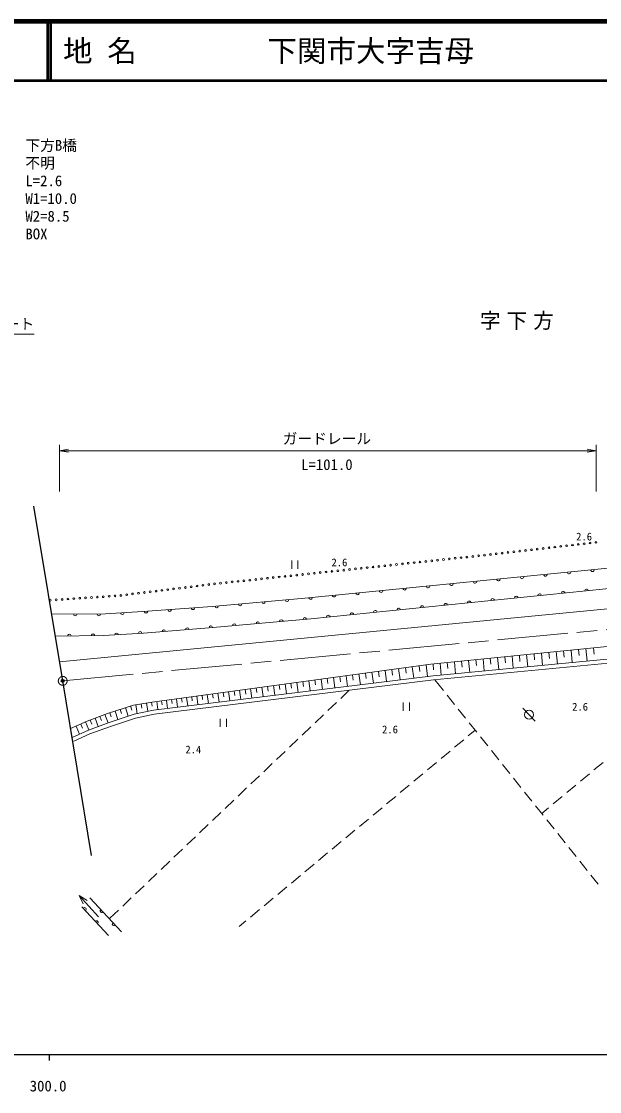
# Model space of a CAD drawing. Units: millimetres, scale not verified. Extents: x 40000 to 680000, y 20000 to 380000.
# Drawn here: x 363317 to 461308, y 198715 to 380000 of the extents above; entities that cross this region are included whole.
import ezdxf
from ezdxf.enums import TextEntityAlignment as Align

# ---------------------------------------------------------------- set-up
doc = ezdxf.new("R2010")
doc.units = ezdxf.units.MM
doc.header["$LTSCALE"] = 1000
doc.header["$PDMODE"] = 32
doc.header["$PDSIZE"] = 500
doc.linetypes.add('CHAIN', pattern=[18.5, 12, -1.5, 3.5, -1.5])
for name, color, linetype, lineweight in [('M-BMK', 2, 'CHAIN', 13), ('M-BMK-OTRS', 5, 'Continuous', 25), ('M-STR-HTXT', 7, 'Continuous', 13), ('M-TTL', 2, 'Continuous', 140), ('M-TTL-BAND', 7, 'Continuous', 25), ('M-TTL-LINE', 7, 'Continuous', 50), ('M-WORK', 1, 'Continuous', 13)]:
    doc.layers.add(name, color=color, linetype=linetype, lineweight=lineweight)
for name, color, linetype in [('M-BMK-HTXT', 7, 'Continuous'), ('M-OTRS', 6, 'Continuous'), ('M-TTL-TXT', 7, 'Continuous')]:
    doc.layers.add(name, color=color, linetype=linetype)
doc.styles.add('ＭＳ ゴシック', font='')
doc.styles.get('ＭＳ ゴシック').set_extended_font_data('MS Gothic')

# ---------------------------------------------------------------- blocks, each defined once
blk = doc.blocks.new('open_arrow')
at = {"color": 0, "linetype": 'Continuous', "lineweight": -2}
blk.add_lwpolyline([(7.5, 1.25), (0, 0), (7.5, -1.25)], dxfattribs=at)

msp = doc.modelspace()

# ---------------------------------------------------------------- linework, layer by layer
at = {"layer": 'M-BMK'}
msp.add_line((370321, 268285), (469881, 277655), dxfattribs=at)
msp.add_circle((370321, 268285), 750, dxfattribs=at)
at = {"layer": 'M-BMK-OTRS'}
for p, q in [((370321, 268285), (365425, 297882)), ((375217, 238687), (370321, 268285))]:
    msp.add_line(p, q, dxfattribs=at)
at = {"layer": 'M-OTRS'}
msp.add_point((370321, 268285), dxfattribs=at)
at = {"layer": 'M-STR-HTXT'}
for p, q in [((369784, 300373), (369784, 308279)), ((460725, 300373), (460725, 308279)), ((369784, 307279), (460725, 307279))]:
    msp.add_line(p, q, dxfattribs=at)
msp.add_lwpolyline([(333000, 296000), (343000, 327000), (365500, 327000)], dxfattribs=at)
at = {"layer": 'M-TTL'}
msp.add_line((680000, 380000), (40000, 380000), dxfattribs=at)
at = {"layer": 'M-TTL-BAND'}
for p, q in [((40000, 205000), (579000, 205000)), ((368000, 205000), (368000, 204000))]:
    msp.add_line(p, q, dxfattribs=at)
at = {"layer": 'M-TTL-LINE'}
for p, q in [((367750, 380000), (367750, 370000)), ((368250, 380000), (368250, 370000)), ((40000, 370000), (680000, 370000))]:
    msp.add_line(p, q, dxfattribs=at)
at = {"layer": 'M-WORK'}
for p, q in [((409139, 288689), (409139, 287289)), ((410189, 287289), (410189, 288689)), ((458993, 273750), (459205, 271627)), ((460266, 273877), (460372, 272816)), ((441553, 272004), (441757, 269962)), ((442778, 272127), (442880, 271106)), ((444003, 272250), (444209, 270196)), ((445235, 272373), (445338, 271346)), ((446467, 272496), (446674, 270432)), ((447706, 272620), (447810, 271588)), ((448945, 272744), (449153, 270668)), ((450191, 272869), (450295, 271831)), ((451436, 272993), (451645, 270906)), ((452689, 273119), (452793, 272075)), ((453941, 273244), (454151, 271145)), ((455201, 273370), (455306, 272321)), ((456460, 273496), (456671, 271386)), ((457726, 273623), (457832, 272568)), ((426093, 270222), (426222, 269275)), ((427231, 270377), (427492, 268451)), ((428386, 270534), (428517, 269571)), ((429542, 270691), (429807, 268734)), ((430716, 270850), (430848, 269872)), ((431890, 271009), (432159, 269022)), ((433084, 271157), (433184, 270159)), ((434281, 271277), (434482, 269268)), ((435487, 271397), (435587, 270393)), ((436692, 271518), (436894, 269498)), ((437904, 271639), (438005, 270629)), ((439116, 271761), (439319, 269730)), ((440334, 271883), (440436, 270867)), ((412036, 268314), (412270, 266590)), ((413070, 268455), (413187, 267592)), ((414105, 268595), (414343, 266843)), ((415156, 268738), (415275, 267862)), ((416207, 268880), (416449, 267101)), ((417275, 269025), (417396, 268135)), ((418343, 269170), (418588, 267362)), ((419428, 269318), (419550, 268414)), ((420512, 269465), (420762, 267628)), ((421615, 269614), (421739, 268696)), ((422717, 269764), (422970, 267898)), ((423836, 269916), (423963, 268983)), ((424956, 270068), (425213, 268172)), ((433392, 268461), (434854, 266633)), ((399357, 266593), (399462, 265821)), ((400283, 266719), (400496, 265150)), ((401224, 266846), (401331, 266062)), ((402165, 266974), (402382, 265381)), ((403122, 267104), (403230, 266307)), ((404078, 267234), (404297, 265615)), ((405049, 267366), (405159, 266556)), ((406020, 267497), (406244, 265853)), ((407007, 267631), (407119, 266809)), ((407994, 267765), (408221, 266095)), ((408996, 267901), (409110, 267066)), ((409999, 268038), (410229, 266340)), ((411017, 268176), (411132, 267327)), ((417425, 265313), (418874, 266692)), ((385392, 264695), (385507, 263984)), ((386248, 264813), (386436, 263431)), ((387078, 264926), (387172, 264235)), ((387907, 265038), (388098, 263634)), ((388750, 265153), (388845, 264451)), ((389593, 265267), (389786, 263840)), ((390449, 265383), (390546, 264670)), ((391305, 265500), (391502, 264050)), ((392175, 265618), (392273, 264893)), ((393044, 265736), (393244, 264263)), ((393928, 265856), (394028, 265119)), ((394811, 265976), (395014, 264480)), ((395709, 266098), (395811, 265350)), ((396607, 266219), (396813, 264700)), ((397518, 266343), (397622, 265583)), ((398430, 266467), (398640, 264923)), ((435479, 265852), (436729, 264290)), ((378324, 262903), (378557, 262184)), ((379186, 263183), (379660, 261726)), ((380061, 263467), (380298, 262739)), ((380935, 263752), (381411, 262288)), ((381813, 264037), (382051, 263305)), ((382707, 264260), (382954, 262733)), ((383623, 264408), (383746, 263645)), ((384539, 264557), (384769, 263135)), ((415252, 263244), (416700, 264623)), ((428024, 264618), (428024, 263218)), ((429074, 263218), (429074, 264618)), ((437353, 263509), (438603, 261947)), ((449354, 262559), (448322, 263673)), ((374180, 261326), (374761, 259994)), ((374989, 261650), (375249, 260971)), ((375803, 261961), (376335, 260573)), ((376637, 262281), (376903, 261586)), ((377470, 262600), (378010, 261189)), ((397015, 261887), (397015, 260487)), ((398065, 260487), (398065, 261887)), ((413079, 261176), (414527, 262555)), ((439227, 261166), (440477, 259605)), ((449354, 262559), (450386, 261468)), ((372571, 260623), (373156, 259282)), ((373375, 260974), (373668, 260304)), ((410906, 259107), (412354, 260486)), ((440218, 259928), (439051, 258957)), ((408733, 257039), (410181, 258418)), ((438282, 258318), (436744, 257039)), ((441101, 258824), (442351, 257262)), ((406560, 254971), (408008, 256350)), ((435975, 256400), (434438, 255121)), ((442975, 256481), (444225, 254919)), ((404387, 252902), (405835, 254281)), ((433669, 254481), (432131, 253202)), ((444849, 254138), (446099, 252577)), ((460348, 253192), (461886, 254471)), ((402214, 250834), (403662, 252213)), ((431362, 252563), (429825, 251284)), ((458042, 251274), (459580, 252553)), ((429056, 250645), (427518, 249366)), ((446723, 251796), (447973, 250234)), ((455736, 249356), (457273, 250635)), ((400041, 248766), (401489, 250144)), ((426749, 248726), (425211, 247448)), ((448597, 249453), (449847, 247891)), ((453429, 247437), (454967, 248716)), ((397868, 246697), (399317, 248076)), ((424443, 246808), (422905, 245529)), ((450471, 247110), (451721, 245549)), ((451496, 245829), (452660, 246798)), ((395695, 244629), (397144, 246008)), ((422136, 244890), (420598, 243611)), ((452345, 244768), (453595, 243206)), ((393522, 242560), (394971, 243939)), ((419829, 242972), (418292, 241693)), ((391349, 240492), (392798, 241871)), ((454219, 242425), (455469, 240863)), ((389176, 238424), (390625, 239802)), ((417523, 241053), (415985, 239775)), ((456093, 240082), (457343, 238520)), ((387003, 236355), (388452, 237734)), ((415216, 239135), (413679, 237856)), ((457967, 237740), (459217, 236178)), ((412910, 237217), (411372, 235938)), ((384830, 234287), (386279, 235666)), ((410603, 235299), (409065, 234020)), ((459841, 235397), (461091, 233835)), ((382657, 232218), (384106, 233597)), ((408297, 233380), (406759, 232101)), ((376386, 228311), (373126, 231923)), ((373126, 231923), (373797, 230508)), ((373126, 231923), (374465, 231111)), ((374923, 231513), (380294, 225767)), ((380484, 230150), (381933, 231529)), ((405990, 231462), (404452, 230183)), ((378054, 225161), (373563, 230035)), ((378311, 228081), (379760, 229461)), ((403684, 229544), (402146, 228265)), ((401377, 227626), (400210, 226655))]:
    msp.add_line(p, q, dxfattribs=at)
for points in [[(368444, 279632), (376684, 279615), (383908, 280034), (395635, 280890), (411959, 282367), (478683, 288937)], [(369784, 271528), (469650, 281174), (569307, 289989)], [(479006, 285547), (412355, 278798), (395738, 277332), (384013, 276363), (377258, 275957), (369063, 275886)], [(371654, 260223), (374446, 261442), (377917, 262771), (382295, 264194), (385485, 264710), (432679, 271117), (487410, 276593), (569727, 283686)], [(371903, 258722), (374679, 259964), (378166, 261246), (382451, 262622), (385703, 263341), (433081, 269134), (486775, 274258)], [(372188, 258083), (374943, 259315), (378394, 260584), (382634, 261945), (385821, 262650), (433156, 268438), (487700, 273644)]]:
    msp.add_lwpolyline(points, dxfattribs=at)
for centre, radius in [((460680, 291755), 150), ((444784, 289939), 150), ((445777, 290053), 150), ((446771, 290166), 150), ((447764, 290280), 150), ((448758, 290393), 150), ((449751, 290507), 150), ((450745, 290620), 150), ((451739, 290734), 150), ((452732, 290847), 150), ((453726, 290961), 150), ((454719, 291074), 150), ((455713, 291188), 150), ((456706, 291301), 150), ((457700, 291415), 150), ((458693, 291528), 150), ((459687, 291642), 150), ((427883, 288105), 150), ((428878, 288210), 150), ((429872, 288316), 150), ((430866, 288421), 150), ((431861, 288527), 150), ((432855, 288632), 150), ((433850, 288738), 150), ((434844, 288843), 150), ((435839, 288949), 150), ((436833, 289054), 150), ((437827, 289160), 150), ((438822, 289265), 150), ((439816, 289372), 150), ((440810, 289485), 150), ((441803, 289599), 150), ((442797, 289712), 150), ((443790, 289826), 150), ((410978, 286311), 150), ((411973, 286417), 150), ((412967, 286522), 150), ((413961, 286628), 150), ((414956, 286733), 150), ((415950, 286839), 150), ((416945, 286944), 150), ((417939, 287050), 150), ((418933, 287155), 150), ((419928, 287261), 150), ((420922, 287366), 150), ((421917, 287472), 150), ((422911, 287577), 150), ((423906, 287683), 150), ((424900, 287788), 150), ((425894, 287894), 150), ((426889, 287999), 150), ((394077, 284478), 150), ((395070, 284600), 150), ((396063, 284722), 150), ((397056, 284834), 150), ((398051, 284939), 150), ((399045, 285045), 150), ((400039, 285150), 150), ((401034, 285256), 150), ((402028, 285361), 150), ((403023, 285467), 150), ((404017, 285572), 150), ((405012, 285678), 150), ((406006, 285784), 150), ((407000, 285889), 150), ((407995, 285995), 150), ((408989, 286100), 150), ((409984, 286206), 150), ((379187, 282676), 150), ((380182, 282769), 150), ((381175, 282891), 150), ((382167, 283013), 150), ((383160, 283135), 150), ((384152, 283257), 150), ((385145, 283379), 150), ((386137, 283501), 150), ((387130, 283623), 150), ((388122, 283745), 150), ((389115, 283868), 150), ((390107, 283990), 150), ((391100, 284112), 150), ((392092, 284234), 150), ((393085, 284356), 150), ((368211, 281957), 150), ((369208, 282022), 150), ((370206, 282087), 150), ((371204, 282153), 150), ((372202, 282218), 150), ((373200, 282283), 150), ((374198, 282349), 150), ((375196, 282414), 150), ((376193, 282480), 150), ((377191, 282545), 150), ((378189, 282610), 150), ((449354, 262559), 750)]:
    msp.add_circle(centre, radius, dxfattribs=at)
for centre, start, end in [((456120, 286715), 185.62284, 5.62284), ((460101, 287107), 185.62284, 5.62284), ((436216, 284756), 185.62284, 5.62284), ((440197, 285148), 185.62284, 5.62284), ((444178, 285539), 185.62284, 5.62284), ((448159, 285931), 185.62284, 5.62284), ((452139, 286323), 185.62284, 5.62284), ((416313, 282796), 185.62284, 5.62284), ((420293, 283188), 185.62284, 5.62284), ((424274, 283580), 185.62284, 5.62284), ((428255, 283972), 185.62284, 5.62284), ((432236, 284364), 185.62284, 5.62284), ((451148, 282726), 5.78287, 185.78287), ((455128, 283129), 5.78287, 185.78287), ((459107, 283532), 5.78287, 185.78287), ((400381, 281319), 185.17216, 5.17216), ((404365, 281680), 185.17216, 5.17216), ((408348, 282041), 185.17216, 5.17216), ((412332, 282404), 185.62284, 5.62284), ((431250, 280711), 5.78287, 185.78287), ((435230, 281114), 5.78287, 185.78287), ((439209, 281517), 5.78287, 185.78287), ((443189, 281920), 5.78287, 185.78287), ((447169, 282323), 5.78287, 185.78287), ((372444, 279624), 179.88192, 359.88192), ((376444, 279616), 179.88192, 359.88192), ((380437, 279833), 183.31375, 3.31375), ((384430, 280072), 184.17519, 4.17519), ((388420, 280363), 184.17519, 4.17519), ((392409, 280654), 184.17519, 4.17519), ((396397, 280959), 185.17216, 5.17216), ((415331, 279099), 5.78287, 185.78287), ((419311, 279502), 5.78287, 185.78287), ((423291, 279905), 5.78287, 185.78287), ((427270, 280308), 5.78287, 185.78287), ((395412, 277305), 4.72175, 184.72175), ((399397, 277654), 5.04127, 185.04127), ((403381, 278006), 5.04127, 185.04127), ((407366, 278357), 5.04127, 185.04127), ((411350, 278709), 5.04127, 185.04127), ((371463, 275907), 0.49189, 180.49189), ((375463, 275941), 0.49189, 180.49189), ((379459, 276089), 3.4442, 183.4442), ((383452, 276329), 3.4442, 183.4442), ((387439, 276646), 4.72175, 184.72175), ((391426, 276975), 4.72175, 184.72175), ((373989, 229573), 312.65587, 132.65587), ((376972, 229321), 133.0667, 313.0667), ((376021, 227367), 312.65587, 132.65587), ((379020, 227130), 133.0667, 313.0667)]:
    msp.add_arc(centre, 300, start, end, dxfattribs=at)

# ---------------------------------------------------------------- block references
at = {"layer": 'M-STR-HTXT', "xscale": 200, "yscale": 200}
msp.add_blockref('open_arrow', (369784, 307279), dxfattribs=at)
at = {"layer": 'M-STR-HTXT', "xscale": 200, "yscale": 200, "rotation": 180}
msp.add_blockref('open_arrow', (460725, 307279), dxfattribs=at)

# ---------------------------------------------------------------- texts
at = {"layer": 'M-BMK-HTXT', "insert": (447804, 329163), "char_height": 2566, "attachment_point": 5, "style": 'ＭＳ ゴシック'}
msp.add_mtext('\\T1.29;字下方', dxfattribs=at)
at = {"layer": 'M-STR-HTXT', "style": 'ＭＳ ゴシック'}
for s, p in [('下方B橋', (364000, 359000)), ('不明', (364000, 356000)), ('L=2.6', (364000, 353000)), ('W1=10.0', (364000, 350000)), ('W2=8.5', (364000, 347000)), ('BOX', (364000, 344000)), ('ボックスカルバート', (343000, 328750))]:
    msp.add_text(s, height=1833, dxfattribs=at).set_placement(p, align=Align.MIDDLE_LEFT)
msp.add_text('ガードレール', height=1833, dxfattribs=at).set_placement((415089, 309317), align=Align.MIDDLE_CENTER)
msp.add_text('L=101.0', height=1833, dxfattribs=at).set_placement((415089, 303460), align=Align.BOTTOM_CENTER)
at = {"layer": 'M-TTL-BAND', "style": 'ＭＳ ゴシック'}
msp.add_text('300.0', height=1833, dxfattribs=at).set_placement((367844, 198195), align=Align.BOTTOM_CENTER)
at = {"layer": 'M-TTL-TXT', "style": 'ＭＳ ゴシック'}
for s, p in [('地 名', (370380, 375000)), ('下関市大字吉母', (405024, 375000))]:
    msp.add_text(s, height=3666, dxfattribs=at).set_placement(p, align=Align.MIDDLE_LEFT)
at = {"layer": 'M-WORK', "style": 'ＭＳ ゴシック'}
for s, p in [('2.6', (458679, 292737)), ('2.6', (417217, 288357)), ('2.6', (457997, 263903)), ('2.6', (425786, 260064)), ('2.4', (392460, 256660))]:
    msp.add_text(s, height=1320, dxfattribs=at).set_placement(p, align=Align.MIDDLE_CENTER)

doc.saveas('drawing.dxf')
